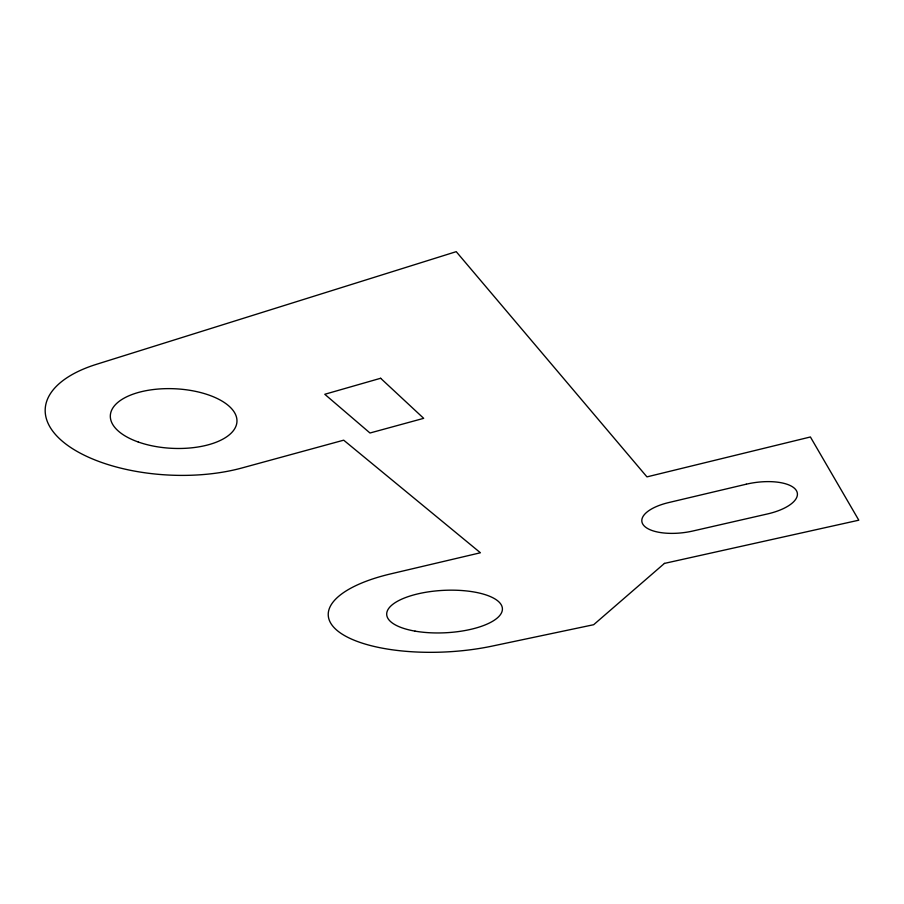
<?xml version="1.0" encoding="UTF-8"?>
<svg xmlns="http://www.w3.org/2000/svg" width="904" height="904" viewBox="0 0 904 904"><rect width="100%" height="100%" fill="white"/><g stroke="black" fill="none" stroke-linecap="round" stroke-linejoin="round"><path stroke-width="1.36" d="M664.44 563.407L593.668 624.709L492.16 646.1A116.096 42.612 -2.9 0 1 339.927 632.63A116.096 42.612 -2.9 0 1 390.72 573.882L480.419 552.773L343.689 440.18L241.956 467.967A127.068 59.867 2.8 0 1 68.139 445.728A127.068 59.867 2.8 0 1 96.4 364.335L456.226 251.662L646.948 476.883L810.402 436.971L858.8 520.195L664.44 563.407M380.64 378.267L324.773 394.28L369.985 433.005L423.693 418.337L380.64 378.267M746.275 484.205L668.7 502.567A39.505 16.114 -6.8 0 0 643.716 525.416A39.505 16.114 -6.8 0 0 692.803 531.021L767.485 513.947A40.522 16.588 -8.1 0 0 795.983 489.979A40.522 16.588 -8.1 0 0 746.275 484.205M138.267 442.011A63.393 29.821 2.7 0 0 236.814 422.982A63.393 29.821 2.7 0 0 145.793 390.731A63.393 29.821 2.7 0 0 138.267 442.011M415.06 631.139A57.946 21.233 -2.9 0 0 502.409 609.217A57.946 21.233 -2.9 0 0 416.145 594.29A57.946 21.233 -2.9 0 0 415.06 631.139"/></g></svg>
